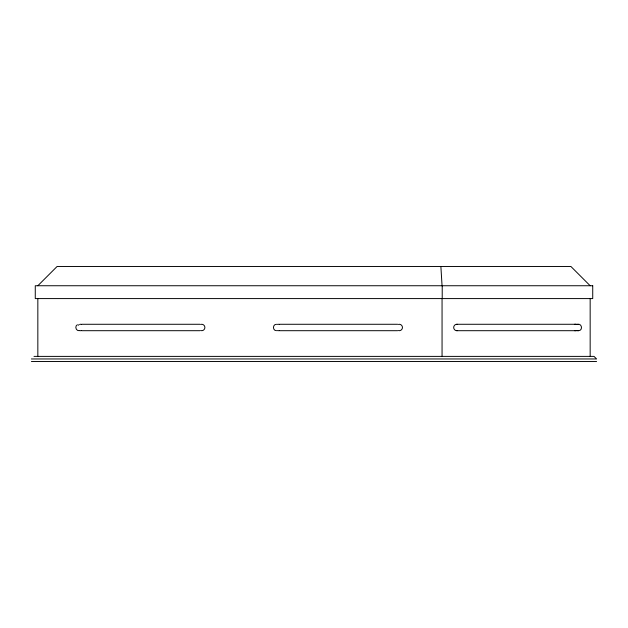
<?xml version="1.0" encoding="UTF-8"?>
<svg xmlns="http://www.w3.org/2000/svg" width="628" height="628" viewBox="0 0 628 628"><rect width="100%" height="100%" fill="white"/><g stroke="black" fill="none" stroke-linecap="round" stroke-linejoin="round"><path stroke-width="0.94" d="M37.837 285.74L57.109 266.468L570.891 266.468L590.163 285.74M77.385 324.707C74.449 326.23 75.98 331.089 79.246 330.697M276.563 324.276C272.426 324.119 272.426 330.862 276.563 330.697M577.579 324.386C582.085 323.059 583.106 330.815 578.412 330.697L456.807 330.697M81.805 324.276L200.104 324.276M279.374 324.276L397.673 324.276M456.807 324.276L578.412 324.276M81.805 330.697L200.104 330.697M279.374 330.697L397.673 330.697M33.998 356.39L594.002 356.39L596.6 358.957L31.4 358.957M31.4 361.532L596.6 361.532M577.579 330.587L578.412 330.697M440.88 266.468L442.057 285.74M590.163 298.583L590.163 356.39M442.214 285.74L442.214 298.583M442.057 298.583L442.057 356.39M37.837 298.583L37.837 356.39M279.005 330.587A3.211 3.187 -90 0 1 277.356 330.587M277.356 324.386A3.211 3.187 -90 0 1 279.005 324.386M398.442 324.386A3.211 3.187 -90 0 1 402.454 327.486A3.211 3.187 -90 0 1 398.442 330.587M457.616 330.587A3.211 3.116 -90 0 1 453.691 327.486A3.211 3.116 -90 0 1 457.616 324.386M576.002 330.587A3.211 3.116 -90 0 1 574.392 330.587M574.392 324.386A3.211 3.116 -90 0 1 576.002 324.386M81.436 330.587A3.211 3.187 -90 0 1 79.787 330.587M78.359 325.218A3.211 3.187 -90 0 1 79.018 324.707M79.787 324.386A3.211 3.187 -90 0 1 81.436 324.386M200.874 324.386A3.211 3.187 -90 0 1 204.885 327.486A3.211 3.187 -90 0 1 200.874 330.587M592.73 285.74L35.27 285.74L35.27 298.583L592.73 298.583L592.73 285.74"/></g></svg>
